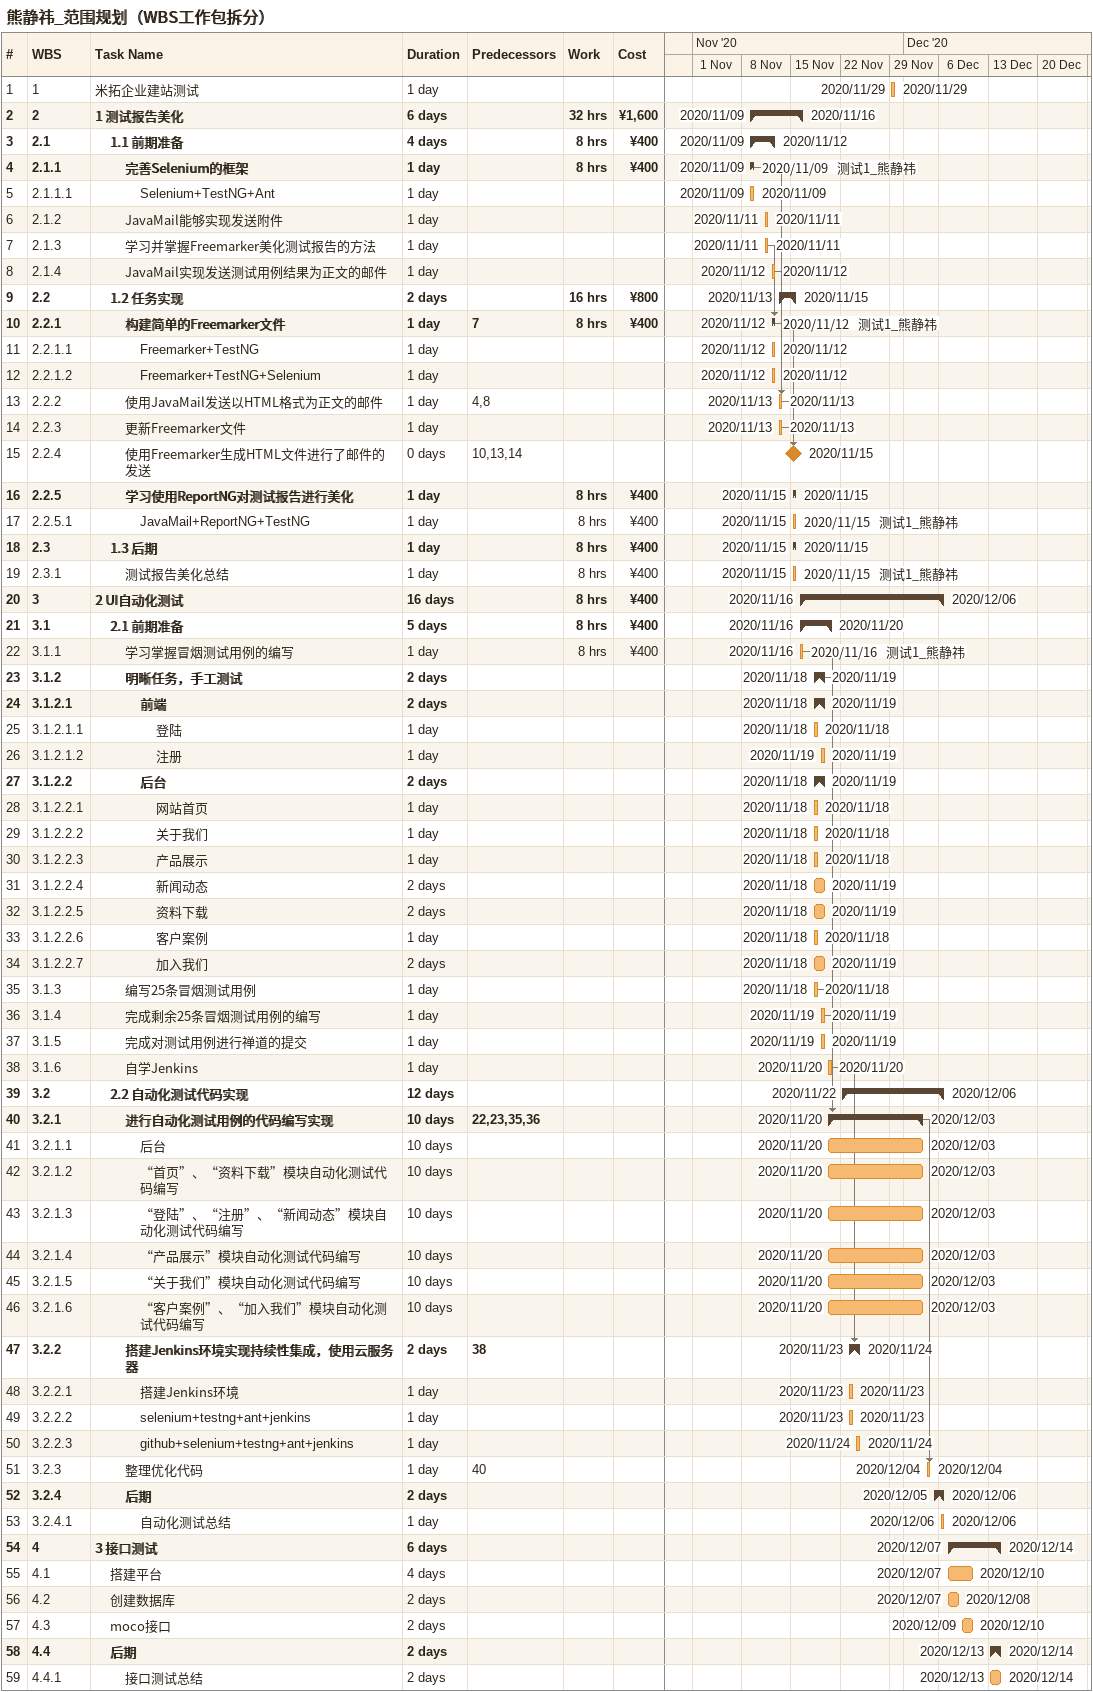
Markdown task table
熊静祎_范围规划（WBS工作包拆分）

| ID | WBS | Task | Duration | Start | Finish | Predecessors | Resources | Work (h) | Cost (¥) |
|---|---|---|---|---|---|---|---|---|---|
| 1 | 1 | 米拓企业建站测试 | 1d | 2020-11-29 | 2020-11-29 |  |  |  |  |
| 2 | 2 | **1 测试报告美化** | 6d | 2020-11-09 | 2020-11-16 |  |  | 32 | 1600 |
| 3 | 2.1 | **1.1 前期准备** | 4d | 2020-11-09 | 2020-11-12 |  |  | 8 | 400 |
| 4 | 2.1.1 | **完善Selenium的框架** | 1d | 2020-11-09 | 2020-11-09 |  | 测试1_熊静祎 | 8 | 400 |
| 5 | 2.1.1.1 | Selenium+TestNG+Ant | 1d | 2020-11-09 | 2020-11-09 |  |  |  |  |
| 6 | 2.1.2 | JavaMail能够实现发送附件 | 1d | 2020-11-11 | 2020-11-11 |  |  |  |  |
| 7 | 2.1.3 | 学习并掌握Freemarker美化测试报告的方法 | 1d | 2020-11-11 | 2020-11-11 |  |  |  |  |
| 8 | 2.1.4 | JavaMail实现发送测试用例结果为正文的邮件 | 1d | 2020-11-12 | 2020-11-12 |  |  |  |  |
| 9 | 2.2 | **1.2 任务实现** | 2d | 2020-11-13 | 2020-11-15 |  |  | 16 | 800 |
| 10 | 2.2.1 | **构建简单的Freemarker文件** | 1d | 2020-11-12 | 2020-11-12 | 7 | 测试1_熊静祎 | 8 | 400 |
| 11 | 2.2.1.1 | Freemarker+TestNG | 1d | 2020-11-12 | 2020-11-12 |  |  |  |  |
| 12 | 2.2.1.2 | Freemarker+TestNG+Selenium | 1d | 2020-11-12 | 2020-11-12 |  |  |  |  |
| 13 | 2.2.2 | 使用JavaMail发送以HTML格式为正文的邮件 | 1d | 2020-11-13 | 2020-11-13 | 4, 8 |  |  |  |
| 14 | 2.2.3 | 更新Freemarker文件 | 1d | 2020-11-13 | 2020-11-13 |  |  |  |  |
| 15 | 2.2.4 | 使用Freemarker生成HTML文件进行了邮件的发送 | 0d | 2020-11-15 | 2020-11-15 | 10, 13, 14 |  |  |  |
| 16 | 2.2.5 | **学习使用ReportNG对测试报告进行美化** | 1d | 2020-11-15 | 2020-11-15 |  |  | 8 | 400 |
| 17 | 2.2.5.1 | JavaMail+ReportNG+TestNG | 1d | 2020-11-15 | 2020-11-15 |  | 测试1_熊静祎 | 8 | 400 |
| 18 | 2.3 | **1.3 后期** | 1d | 2020-11-15 | 2020-11-15 |  |  | 8 | 400 |
| 19 | 2.3.1 | 测试报告美化总结 | 1d | 2020-11-15 | 2020-11-15 |  | 测试1_熊静祎 | 8 | 400 |
| 20 | 3 | **2 UI自动化测试** | 16d | 2020-11-16 | 2020-12-06 |  |  | 8 | 400 |
| 21 | 3.1 | **2.1 前期准备** | 5d | 2020-11-16 | 2020-11-20 |  |  | 8 | 400 |
| 22 | 3.1.1 | 学习掌握冒烟测试用例的编写 | 1d | 2020-11-16 | 2020-11-16 |  | 测试1_熊静祎 | 8 | 400 |
| 23 | 3.1.2 | **明晰任务，手工测试** | 2d | 2020-11-18 | 2020-11-19 |  |  |  |  |
| 24 | 3.1.2.1 | **前端** | 2d | 2020-11-18 | 2020-11-19 |  |  |  |  |
| 25 | 3.1.2.1.1 | 登陆 | 1d | 2020-11-18 | 2020-11-18 |  |  |  |  |
| 26 | 3.1.2.1.2 | 注册 | 1d | 2020-11-19 | 2020-11-19 |  |  |  |  |
| 27 | 3.1.2.2 | **后台** | 2d | 2020-11-18 | 2020-11-19 |  |  |  |  |
| 28 | 3.1.2.2.1 | 网站首页 | 1d | 2020-11-18 | 2020-11-18 |  |  |  |  |
| 29 | 3.1.2.2.2 | 关于我们 | 1d | 2020-11-18 | 2020-11-18 |  |  |  |  |
| 30 | 3.1.2.2.3 | 产品展示 | 1d | 2020-11-18 | 2020-11-18 |  |  |  |  |
| 31 | 3.1.2.2.4 | 新闻动态 | 2d | 2020-11-18 | 2020-11-19 |  |  |  |  |
| 32 | 3.1.2.2.5 | 资料下载 | 2d | 2020-11-18 | 2020-11-19 |  |  |  |  |
| 33 | 3.1.2.2.6 | 客户案例 | 1d | 2020-11-18 | 2020-11-18 |  |  |  |  |
| 34 | 3.1.2.2.7 | 加入我们 | 2d | 2020-11-18 | 2020-11-19 |  |  |  |  |
| 35 | 3.1.3 | 编写25条冒烟测试用例 | 1d | 2020-11-18 | 2020-11-18 |  |  |  |  |
| 36 | 3.1.4 | 完成剩余25条冒烟测试用例的编写 | 1d | 2020-11-19 | 2020-11-19 |  |  |  |  |
| 37 | 3.1.5 | 完成对测试用例进行禅道的提交 | 1d | 2020-11-19 | 2020-11-19 |  |  |  |  |
| 38 | 3.1.6 | 自学Jenkins | 1d | 2020-11-20 | 2020-11-20 |  |  |  |  |
| 39 | 3.2 | **2.2 自动化测试代码实现** | 12d | 2020-11-22 | 2020-12-06 |  |  |  |  |
| 40 | 3.2.1 | **进行自动化测试用例的代码编写实现** | 10d | 2020-11-20 | 2020-12-03 | 22, 23, 35, 36 |  |  |  |
| 41 | 3.2.1.1 | 后台 | 10d | 2020-11-20 | 2020-12-03 |  |  |  |  |
| 42 | 3.2.1.2 | “首页”、“资料下载”模块自动化测试代码编写 | 10d | 2020-11-20 | 2020-12-03 |  |  |  |  |
| 43 | 3.2.1.3 | “登陆”、“注册”、“新闻动态”模块自动化测试代码编写 | 10d | 2020-11-20 | 2020-12-03 |  |  |  |  |
| 44 | 3.2.1.4 | “产品展示”模块自动化测试代码编写 | 10d | 2020-11-20 | 2020-12-03 |  |  |  |  |
| 45 | 3.2.1.5 | “关于我们”模块自动化测试代码编写 | 10d | 2020-11-20 | 2020-12-03 |  |  |  |  |
| 46 | 3.2.1.6 | “客户案例”、“加入我们”模块自动化测试代码编写 | 10d | 2020-11-20 | 2020-12-03 |  |  |  |  |
| 47 | 3.2.2 | **搭建Jenkins环境实现持续性集成，使用云服务器** | 2d | 2020-11-23 | 2020-11-24 | 38 |  |  |  |
| 48 | 3.2.2.1 | 搭建Jenkins环境 | 1d | 2020-11-23 | 2020-11-23 |  |  |  |  |
| 49 | 3.2.2.2 | selenium+testng+ant+jenkins | 1d | 2020-11-23 | 2020-11-23 |  |  |  |  |
| 50 | 3.2.2.3 | github+selenium+testng+ant+jenkins | 1d | 2020-11-24 | 2020-11-24 |  |  |  |  |
| 51 | 3.2.3 | 整理优化代码 | 1d | 2020-12-04 | 2020-12-04 | 40 |  |  |  |
| 52 | 3.2.4 | **后期** | 2d | 2020-12-05 | 2020-12-06 |  |  |  |  |
| 53 | 3.2.4.1 | 自动化测试总结 | 1d | 2020-12-06 | 2020-12-06 |  |  |  |  |
| 54 | 4 | **3 接口测试** | 6d | 2020-12-07 | 2020-12-14 |  |  |  |  |
| 55 | 4.1 | 搭建平台 | 4d | 2020-12-07 | 2020-12-10 |  |  |  |  |
| 56 | 4.2 | 创建数据库 | 2d | 2020-12-07 | 2020-12-08 |  |  |  |  |
| 57 | 4.3 | moco接口 | 2d | 2020-12-09 | 2020-12-10 |  |  |  |  |
| 58 | 4.4 | **后期** | 2d | 2020-12-13 | 2020-12-14 |  |  |  |  |
| 59 | 4.4.1 | 接口测试总结 | 2d | 2020-12-13 | 2020-12-14 |  |  |  |  |
